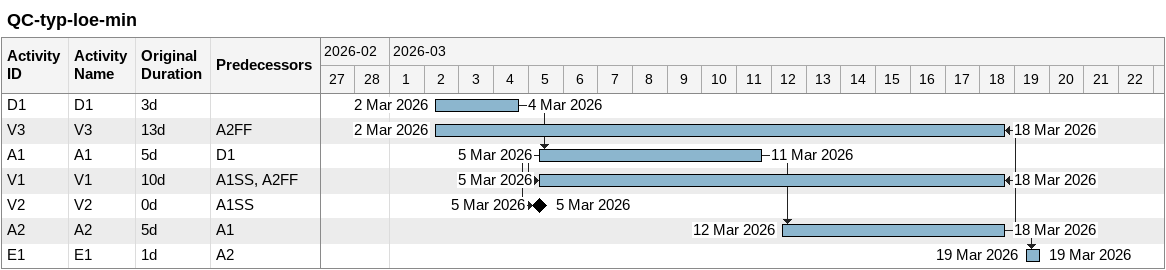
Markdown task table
QC-typ-loe-min

| ID | Task | Original duration | Start | Finish | Predecessors |
|---|---|---|---|---|---|
| D1 | D1 | 3d | 2026-03-02 | 2026-03-04 |  |
| V3 | V3 | 13d | 2026-03-02 | 2026-03-18 | A2FF |
| A1 | A1 | 5d | 2026-03-05 | 2026-03-11 | D1 |
| V1 | V1 | 10d | 2026-03-05 | 2026-03-18 | A1SS, A2FF |
| V2 | V2 | 0d | 2026-03-05 | 2026-03-05 | A1SS |
| A2 | A2 | 5d | 2026-03-12 | 2026-03-18 | A1 |
| E1 | E1 | 1d | 2026-03-19 | 2026-03-19 | A2 |
